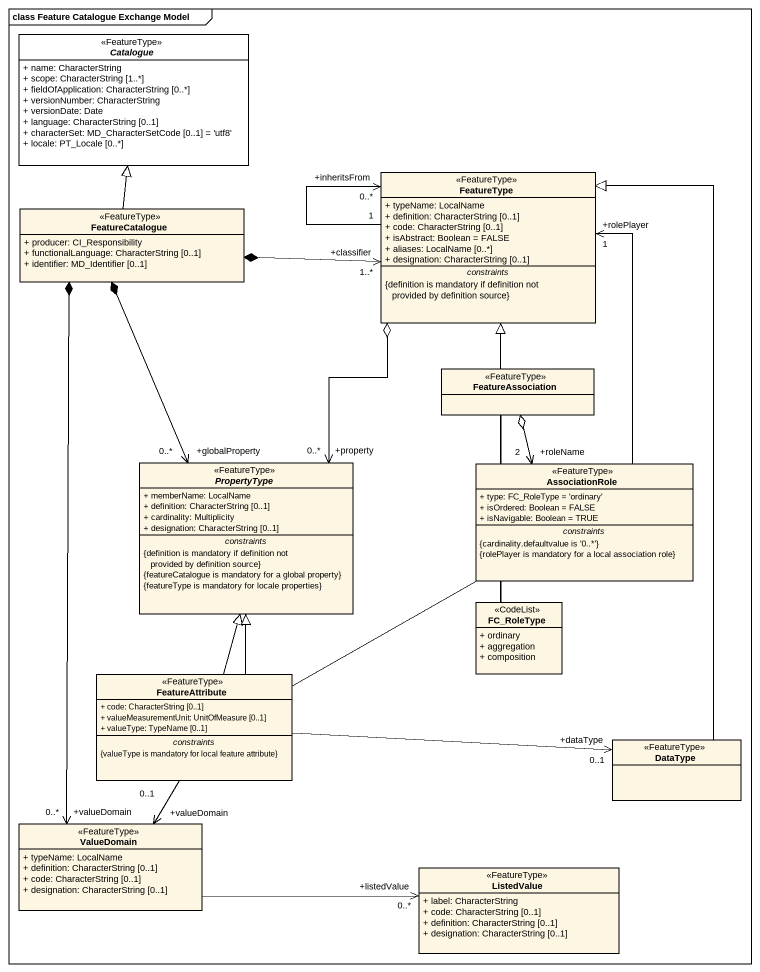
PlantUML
@startuml
mainframe class Feature Catalogue Exchange Model
hide circle
hide empty members
skinparam classAttributeIconSize 0
abstract class Catalogue <<FeatureType>> #FFFFFF {
  + name: CharacterString
  + scope: CharacterString [1..*]
  + fieldOfApplication: CharacterString [0..*]
  + versionNumber: CharacterString
  + versionDate: Date
  + language: CharacterString [0..1]
  + characterSet: MD_CharacterSetCode [0..1] = 'utf8'
  + locale: PT_Locale [0..*]
}
class FeatureType <<FeatureType>> {
  + typeName: LocalName
  + definition: CharacterString [0..1]
  + code: CharacterString [0..1]
  + isAbstract: Boolean = FALSE
  + aliases: LocalName [0..*]
  + designation: CharacterString [0..1]
  -- constraints --
  {definition is mandatory if definition not provided by definition source}
}
class FeatureCatalogue <<FeatureType>> {
  + producer: CI_Responsibility
  + functionalLanguage: CharacterString [0..1]
  + identifier: MD_Identifier [0..1]
}
class FeatureAssociation <<FeatureType>>
abstract class PropertyType <<FeatureType>> {
  + memberName: LocalName
  + definition: CharacterString [0..1]
  + cardinality: Multiplicity
  + designation: CharacterString [0..1]
  -- constraints --
  {definition is mandatory if definition not provided by definition source}
  {featureCatalogue is mandatory for a global property}
  {featureType is mandatory for locale properties}
}
class AssociationRole <<FeatureType>> {
  + type: FC_RoleType = 'ordinary'
  + isOrdered: Boolean = FALSE
  + isNavigable: Boolean = TRUE
  -- constraints --
  {cardinality.defaultvalue is '0..*'}
  {rolePlayer is mandatory for a local association role}
}
class FC_RoleType <<CodeList>> {
  + ordinary
  + aggregation
  + composition
}
class FeatureAttribute <<FeatureType>> {
  + code: CharacterString [0..1]
  + valueMeasurementUnit: UnitOfMeasure [0..1]
  + valueType: TypeName [0..1]
  -- constraints --
  {valueType is mandatory for local feature attribute}
}
class DataType <<FeatureType>>
class ValueDomain <<FeatureType>> {
  + typeName: LocalName
  + definition: CharacterString [0..1]
  + code: CharacterString [0..1]
  + designation: CharacterString [0..1]
}
class ListedValue <<FeatureType>> {
  + label: CharacterString
  + code: CharacterString [0..1]
  + definition: CharacterString [0..1]
  + designation: CharacterString [0..1]
}
FeatureType "+inheritsFrom\n0..*" <-- "1" FeatureType
FeatureType "+classifier\n1..*" <-left-* FeatureCatalogue
FeatureType o--> "+property\n0..*" PropertyType
FeatureCatalogue -up-|> Catalogue
FeatureCatalogue *--> "+globalProperty\n0..*" PropertyType
FeatureAssociation -up-|> FeatureType
FeatureAssociation o--> "+roleName\n2" AssociationRole
AssociationRole -up-> "+rolePlayer\n1" FeatureType
AssociationRole -left-|> PropertyType
FeatureAttribute -up-|> PropertyType
FeatureAttribute -right-> "+dataType\n0..1" DataType
FeatureAttribute --> "+valueDomain\n0..1" ValueDomain
DataType -up-|> FeatureType
ValueDomain "+valueDomain\n0..*" <-up-* FeatureCatalogue
ValueDomain -right-> "+listedValue\n0..*" ListedValue
@enduml
